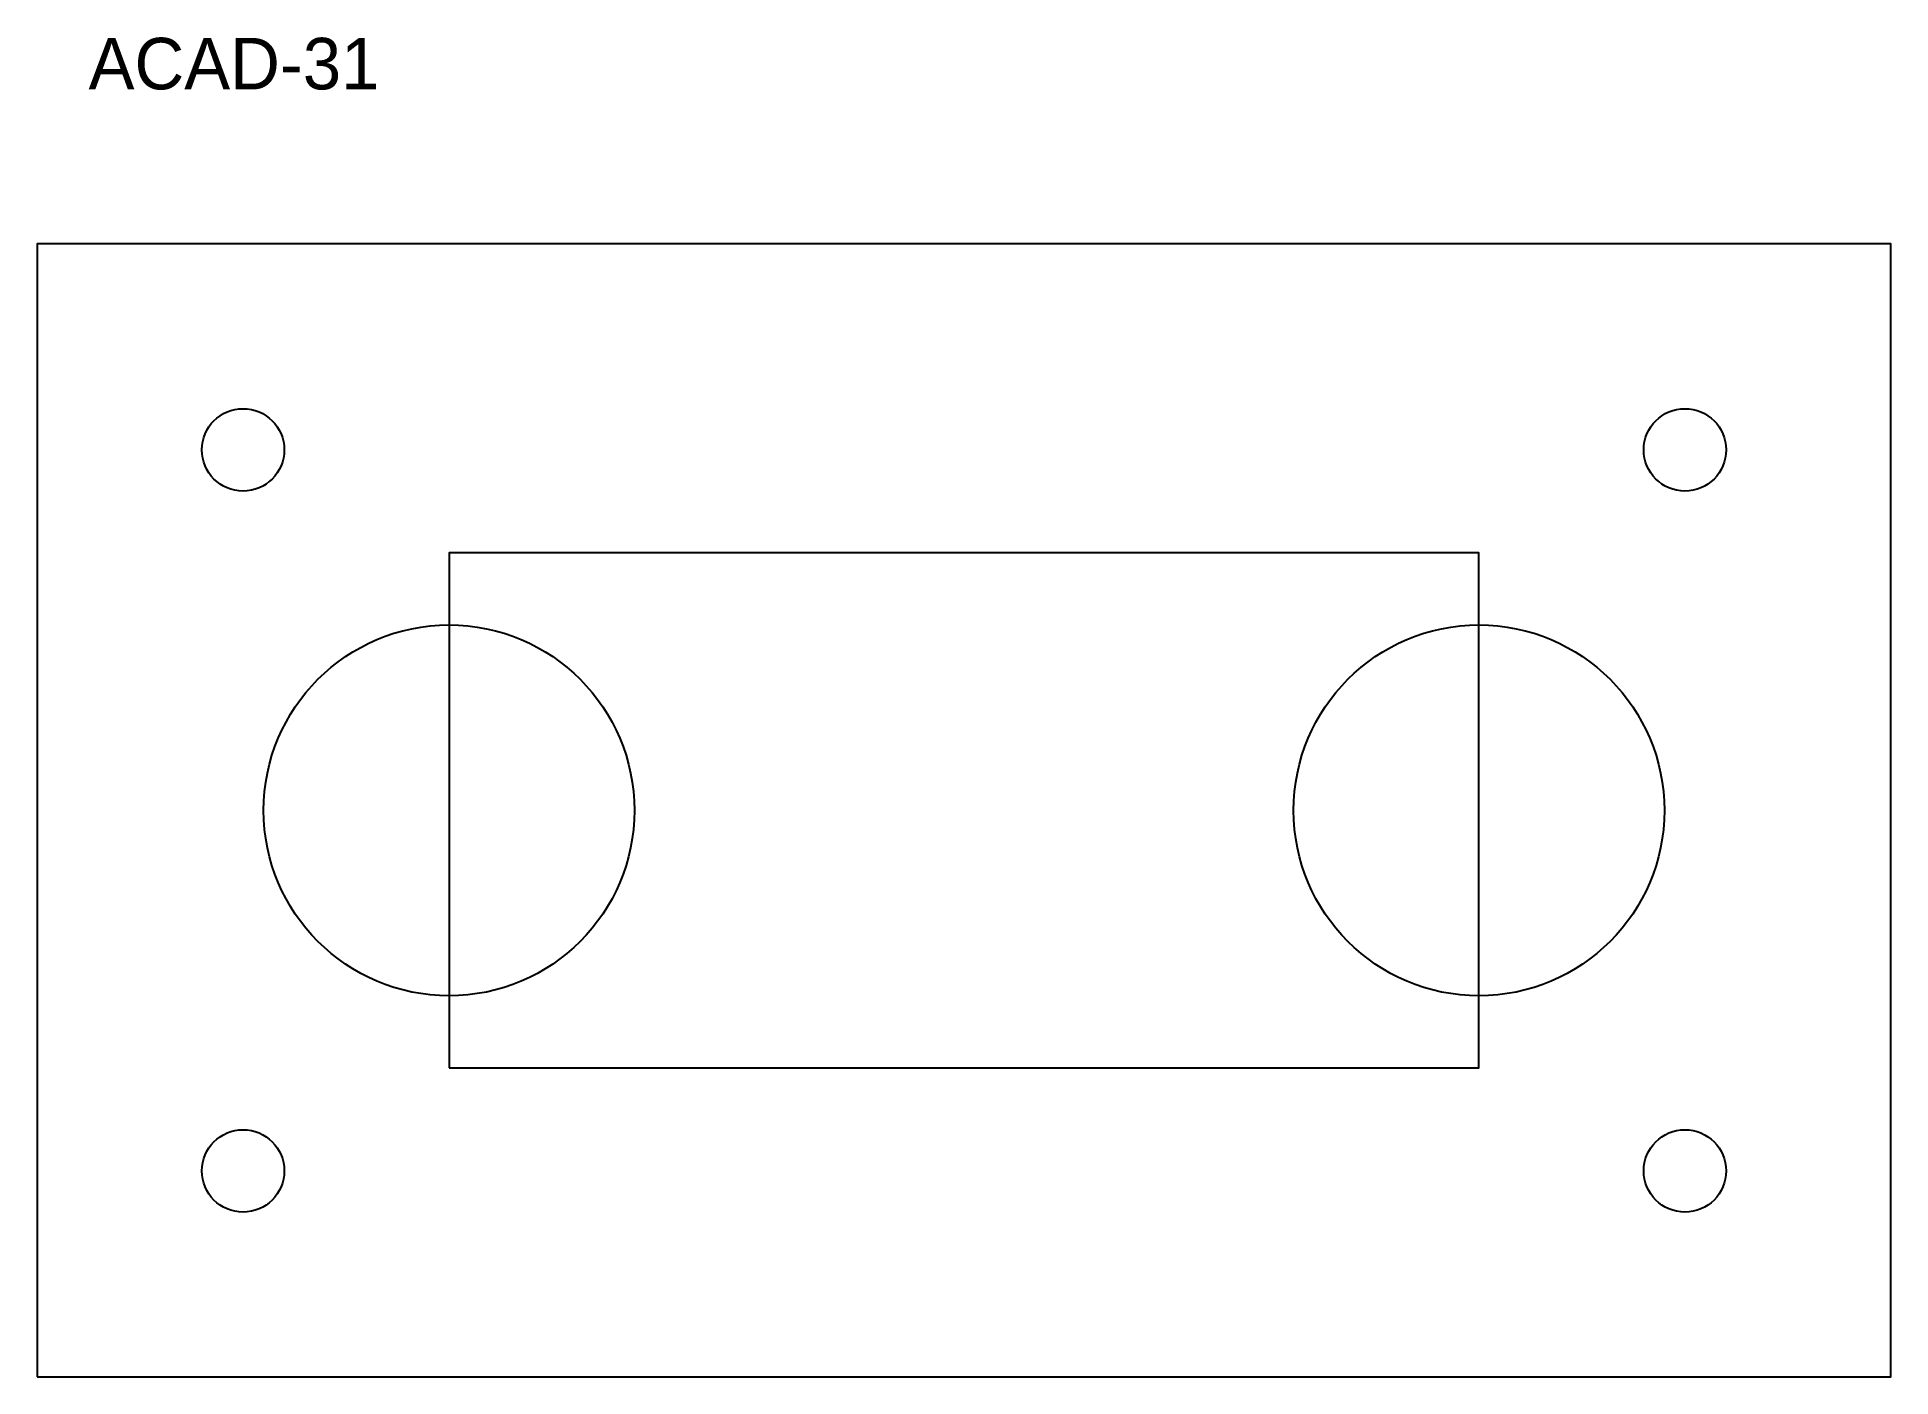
# Model space of a CAD drawing. Header units: metres. Extents: x 0 to 180, y 0 to 130.
import ezdxf

# ---------------------------------------------------------------- set-up
doc = ezdxf.new("R2010")
doc.units = ezdxf.units.M
for name, color, linetype in [('ANNOTATION', 7, 'Continuous'), ('CUTOUT', 7, 'Continuous'), ('HOLE', 7, 'Continuous'), ('OUTLINE', 7, 'Continuous')]:
    doc.layers.add(name, color=color, linetype=linetype)

msp = doc.modelspace()

# ---------------------------------------------------------------- linework, layer by layer
at = {"layer": 'CUTOUT'}
msp.add_lwpolyline([(40, 30), (140, 30), (140, 80), (40, 80)], close=True, dxfattribs=at)
at = {"layer": 'HOLE'}
for centre in [(20, 90), (160, 90), (20, 20), (160, 20)]:
    msp.add_circle(centre, 4, dxfattribs=at)
at = {"layer": 'OUTLINE'}
msp.add_lwpolyline([(0, 0), (180, 0), (180, 110), (0, 110)], close=True, dxfattribs=at)
for centre in [(40, 55), (140, 55)]:
    msp.add_circle(centre, 18, dxfattribs=at)

# ---------------------------------------------------------------- texts
at = {"layer": 'ANNOTATION'}
msp.add_text('ACAD-31', height=5, dxfattribs=at).set_placement((5, 125))

doc.saveas('drawing.dxf')
